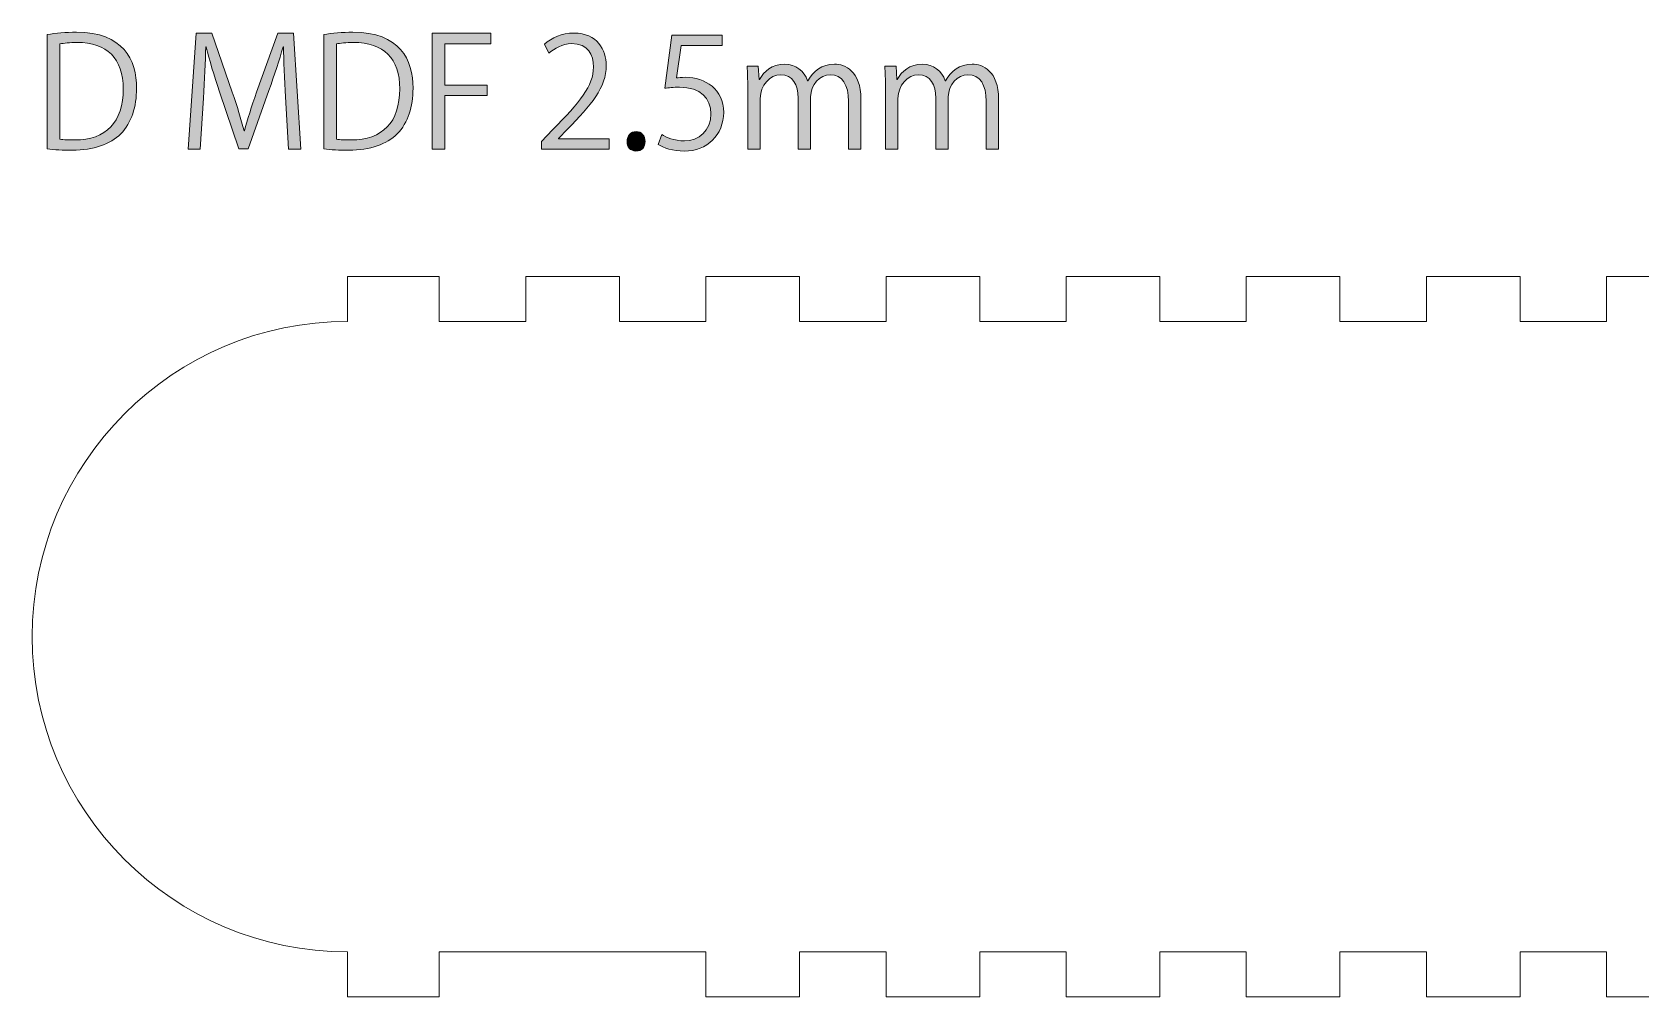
# Model space of a CAD drawing. Header units: inches. Extents: x -59 to 469, y 3 to 300.
# Drawn here: x -57.2 to 32.1, y 2.9 to 56.4 of the extents above; entities that cross this region are included whole.
import ezdxf

# ---------------------------------------------------------------- set-up
doc = ezdxf.new("R2010")
doc.units = ezdxf.units.IN
doc.header["$MEASUREMENT"] = 0
doc.layers.add('レイヤー 1', color=7, linetype='Continuous')

# ---------------------------------------------------------------- blocks, each defined once
blk = doc.blocks.new('block 5')
at = {"layer": 'レイヤー 1', "color": 1, "lineweight": 9, "true_color": 0xff0000}
blk.add_open_spline([(85.283, 40.355), (85.283, 40.355), (85.283, 42.855), (85.283, 42.855), (85.283, 42.855), (80.183, 42.855), (80.183, 42.855), (80.183, 42.855), (80.183, 40.355), (80.183, 40.355), (80.183, 40.355), (65.383, 40.355), (65.383, 40.355), (65.383, 40.355), (65.383, 42.855), (65.383, 42.855), (65.383, 42.855), (60.183, 42.855), (60.183, 42.855), (60.183, 42.855), (60.183, 40.355), (60.183, 40.355), (60.183, 40.355), (55.383, 40.355), (55.383, 40.355), (55.383, 40.355), (55.383, 42.855), (55.383, 42.855), (55.383, 42.855), (50.184, 42.855), (50.184, 42.855), (50.184, 42.855), (50.184, 40.355), (50.184, 40.355), (50.184, 40.355), (45.384, 40.355), (45.384, 40.355), (45.384, 40.355), (45.384, 42.855), (45.384, 42.855), (45.384, 42.855), (40.184, 42.855), (40.184, 42.855), (40.184, 42.855), (40.184, 40.355), (40.184, 40.355), (40.184, 40.355), (35.384, 40.355), (35.384, 40.355), (35.384, 40.355), (35.384, 42.855), (35.384, 42.855), (35.384, 42.855), (30.184, 42.855), (30.184, 42.855), (30.184, 42.855), (30.184, 40.355), (30.184, 40.355), (30.184, 40.355), (25.384, 40.355), (25.384, 40.355), (25.384, 40.355), (25.384, 42.855), (25.384, 42.855), (25.384, 42.855), (20.184, 42.855), (20.184, 42.855), (20.184, 42.855), (20.184, 40.355), (20.184, 40.355), (20.184, 40.355), (15.384, 40.355), (15.384, 40.355), (15.384, 40.355), (15.384, 42.855), (15.384, 42.855), (15.384, 42.855), (10.185, 42.855), (10.185, 42.855), (10.185, 42.855), (10.185, 40.355), (10.185, 40.355), (10.185, 40.355), (5.385, 40.355), (5.385, 40.355), (5.385, 40.355), (5.385, 42.855), (5.385, 42.855), (5.385, 42.855), (0.185, 42.855), (0.185, 42.855), (0.185, 42.855), (0.185, 40.355), (0.185, 40.355), (0.185, 40.355), (-4.615, 40.355), (-4.615, 40.355), (-4.615, 40.355), (-4.615, 42.855), (-4.615, 42.855), (-4.615, 42.855), (-9.815, 42.855), (-9.815, 42.855), (-9.815, 42.855), (-9.815, 40.355), (-9.815, 40.355), (-9.815, 40.355), (-14.615, 40.355), (-14.615, 40.355), (-14.615, 40.355), (-14.615, 42.855), (-14.615, 42.855), (-14.615, 42.855), (-19.814, 42.855), (-19.814, 42.855), (-19.814, 42.855), (-19.814, 40.355), (-19.814, 40.355), (-19.814, 40.355), (-24.615, 40.355), (-24.615, 40.355), (-24.615, 40.355), (-24.615, 42.855), (-24.615, 42.855), (-24.615, 42.855), (-29.814, 42.855), (-29.814, 42.855), (-29.814, 42.855), (-29.814, 40.355), (-29.814, 40.355), (-29.814, 40.355), (-34.614, 40.355), (-34.614, 40.355), (-34.614, 40.355), (-34.614, 42.855), (-34.614, 42.855), (-34.614, 42.855), (-39.717, 42.855), (-39.717, 42.855), (-39.717, 42.855), (-39.717, 40.355), (-39.717, 40.355), (-49.382, 40.355), (-57.217, 32.52), (-57.217, 22.855), (-57.217, 13.19), (-49.382, 5.355), (-39.717, 5.355), (-39.717, 5.355), (-39.717, 2.855), (-39.717, 2.855), (-39.717, 2.855), (-34.614, 2.855), (-34.614, 2.855), (-34.614, 2.855), (-34.614, 5.355), (-34.614, 5.355), (-34.614, 5.355), (-19.814, 5.355), (-19.814, 5.355), (-19.814, 5.355), (-19.814, 2.855), (-19.814, 2.855), (-19.814, 2.855), (-14.615, 2.855), (-14.615, 2.855), (-14.615, 2.855), (-14.615, 5.355), (-14.615, 5.355), (-14.615, 5.355), (-9.815, 5.355), (-9.815, 5.355), (-9.815, 5.355), (-9.815, 2.855), (-9.815, 2.855), (-9.815, 2.855), (-4.615, 2.855), (-4.615, 2.855), (-4.615, 2.855), (-4.615, 5.355), (-4.615, 5.355), (-4.615, 5.355), (0.185, 5.355), (0.185, 5.355), (0.185, 5.355), (0.185, 2.855), (0.185, 2.855), (0.185, 2.855), (5.385, 2.855), (5.385, 2.855), (5.385, 2.855), (5.385, 5.355), (5.385, 5.355), (5.385, 5.355), (10.185, 5.355), (10.185, 5.355), (10.185, 5.355), (10.185, 2.855), (10.185, 2.855), (10.185, 2.855), (15.384, 2.855), (15.384, 2.855), (15.384, 2.855), (15.384, 5.355), (15.384, 5.355), (15.384, 5.355), (20.184, 5.355), (20.184, 5.355), (20.184, 5.355), (20.184, 2.855), (20.184, 2.855), (20.184, 2.855), (25.384, 2.855), (25.384, 2.855), (25.384, 2.855), (25.384, 5.355), (25.384, 5.355), (25.384, 5.355), (30.184, 5.355), (30.184, 5.355), (30.184, 5.355), (30.184, 2.855), (30.184, 2.855), (30.184, 2.855), (35.384, 2.855), (35.384, 2.855), (35.384, 2.855), (35.384, 5.355), (35.384, 5.355), (35.384, 5.355), (40.184, 5.355), (40.184, 5.355), (40.184, 5.355), (40.184, 2.855), (40.184, 2.855), (40.184, 2.855), (45.384, 2.855), (45.384, 2.855), (45.384, 2.855), (45.384, 5.355), (45.384, 5.355), (45.384, 5.355), (50.184, 5.355), (50.184, 5.355), (50.184, 5.355), (50.184, 2.855), (50.184, 2.855), (50.184, 2.855), (55.383, 2.855), (55.383, 2.855), (55.383, 2.855), (55.383, 5.355), (55.383, 5.355), (55.383, 5.355), (60.183, 5.355), (60.183, 5.355), (60.183, 5.355), (60.183, 2.855), (60.183, 2.855), (60.183, 2.855), (65.383, 2.855), (65.383, 2.855), (65.383, 2.855), (65.383, 5.355), (65.383, 5.355), (65.383, 5.355), (70.183, 5.355), (70.183, 5.355), (70.183, 5.355), (70.183, 2.855), (70.183, 2.855), (70.183, 2.855), (75.383, 2.855), (75.383, 2.855), (75.383, 2.855), (75.383, 5.355), (75.383, 5.355), (75.383, 5.355), (80.183, 5.355), (80.183, 5.355), (80.183, 5.355), (80.183, 2.855), (80.183, 2.855), (80.183, 2.855), (85.283, 2.855), (85.283, 2.855), (85.283, 2.855), (85.283, 5.355), (85.283, 5.355), (94.948, 5.355), (102.783, 13.19), (102.783, 22.855), (102.783, 32.52), (94.948, 40.355), (85.283, 40.355)], degree=3, knots=[0, 0, 0, 0, 1, 1, 1, 2, 2, 2, 3, 3, 3, 4, 4, 4, 5, 5, 5, 6, 6, 6, 7, 7, 7, 8, 8, 8, 9, 9, 9, 10, 10, 10, 11, 11, 11, 12, 12, 12, 13, 13, 13, 14, 14, 14, 15, 15, 15, 16, 16, 16, 17, 17, 17, 18, 18, 18, 19, 19, 19, 20, 20, 20, 21, 21, 21, 22, 22, 22, 23, 23, 23, 24, 24, 24, 25, 25, 25, 26, 26, 26, 27, 27, 27, 28, 28, 28, 29, 29, 29, 30, 30, 30, 31, 31, 31, 32, 32, 32, 33, 33, 33, 34, 34, 34, 35, 35, 35, 36, 36, 36, 37, 37, 37, 38, 38, 38, 39, 39, 39, 40, 40, 40, 41, 41, 41, 42, 42, 42, 43, 43, 43, 44, 44, 44, 45, 45, 45, 46, 46, 46, 47, 47, 47, 48, 48, 48, 49, 49, 49, 50, 50, 50, 51, 51, 51, 52, 52, 52, 53, 53, 53, 54, 54, 54, 55, 55, 55, 56, 56, 56, 57, 57, 57, 58, 58, 58, 59, 59, 59, 60, 60, 60, 61, 61, 61, 62, 62, 62, 63, 63, 63, 64, 64, 64, 65, 65, 65, 66, 66, 66, 67, 67, 67, 68, 68, 68, 69, 69, 69, 70, 70, 70, 71, 71, 71, 72, 72, 72, 73, 73, 73, 74, 74, 74, 75, 75, 75, 76, 76, 76, 77, 77, 77, 78, 78, 78, 79, 79, 79, 80, 80, 80, 81, 81, 81, 82, 82, 82, 83, 83, 83, 84, 84, 84, 85, 85, 85, 86, 86, 86, 87, 87, 87, 88, 88, 88, 89, 89, 89, 90, 90, 90, 91, 91, 91, 92, 92, 92, 93, 93, 93, 94, 94, 94, 95, 95, 95, 96, 96, 96, 97, 97, 97, 98, 98, 98, 98], dxfattribs=at)
blk = doc.blocks.new('block 4')
at = {"layer": 'レイヤー 1'}
blk.add_blockref('block 5', (0, 0), dxfattribs=at)
blk = doc.blocks.new('block 127')
at = {"layer": 'レイヤー 1', "true_color": 0xffffff}
h = blk.add_hatch(color=7, dxfattribs=at)
h.dxf.hatch_style = 2
edge = h.paths.add_edge_path()
edge.add_spline(control_points=[(-56.384, 56.282), (-55.91, 56.358), (-55.359, 56.418), (-54.758, 56.418), (-52.167, 56.418), (-51.422, 54.885), (-51.422, 53.301), (-51.422, 52.277), (-51.693, 51.405), (-52.303, 50.77), (-52.87, 50.186), (-53.81, 49.864), (-54.987, 49.864), (-55.52, 49.864), (-55.977, 49.881), (-56.384, 49.931), (-56.384, 49.931), (-56.384, 56.282), (-56.384, 56.282)], knot_values=[0, 0, 0, 0, 1, 1, 1, 2, 2, 2, 3, 3, 3, 4, 4, 4, 5, 5, 5, 6, 6, 6, 6], degree=3, periodic=1)
edge = h.paths.add_edge_path()
edge.add_spline(control_points=[(-55.681, 50.473), (-55.469, 50.44), (-55.165, 50.431), (-54.86, 50.431), (-53.115, 50.431), (-52.159, 51.422), (-52.159, 53.268), (-52.159, 54.944), (-53.056, 55.85), (-54.733, 55.85), (-55.139, 55.85), (-55.461, 55.808), (-55.681, 55.765), (-55.681, 55.765), (-55.681, 50.473), (-55.681, 50.473)], knot_values=[0, 0, 0, 0, 1, 1, 1, 2, 2, 2, 3, 3, 3, 4, 4, 4, 5, 5, 5, 5], degree=3, periodic=1)
h = blk.add_hatch(color=7, dxfattribs=at)
h.dxf.hatch_style = 2
edge = h.paths.add_edge_path()
edge.add_spline(control_points=[(-42.295, 49.915), (-42.295, 49.915), (-42.989, 49.915), (-42.989, 49.915), (-42.989, 49.915), (-43.15, 52.819), (-43.15, 52.819), (-43.201, 53.742), (-43.269, 54.936), (-43.26, 55.596), (-43.26, 55.596), (-43.286, 55.596), (-43.286, 55.596), (-43.497, 54.868), (-43.76, 54.072), (-44.073, 53.175), (-44.073, 53.175), (-45.225, 49.94), (-45.225, 49.94), (-45.225, 49.94), (-45.741, 49.94), (-45.741, 49.94), (-45.741, 49.94), (-46.817, 53.107), (-46.817, 53.107), (-47.13, 54.038), (-47.375, 54.851), (-47.553, 55.596), (-47.553, 55.596), (-47.579, 55.596), (-47.579, 55.596), (-47.596, 54.809), (-47.646, 53.742), (-47.706, 52.751), (-47.706, 52.751), (-47.884, 49.915), (-47.884, 49.915), (-47.884, 49.915), (-48.552, 49.915), (-48.552, 49.915), (-48.552, 49.915), (-48.104, 56.367), (-48.104, 56.367), (-48.104, 56.367), (-47.24, 56.367), (-47.24, 56.367), (-47.24, 56.367), (-46.105, 53.09), (-46.105, 53.09), (-45.834, 52.286), (-45.623, 51.6), (-45.453, 50.931), (-45.453, 50.931), (-45.428, 50.931), (-45.428, 50.931), (-45.267, 51.583), (-45.047, 52.26), (-44.759, 53.09), (-44.759, 53.09), (-43.582, 56.367), (-43.582, 56.367), (-43.582, 56.367), (-42.701, 56.367), (-42.701, 56.367), (-42.701, 56.367), (-42.295, 49.915), (-42.295, 49.915)], knot_values=[0, 0, 0, 0, 1, 1, 1, 2, 2, 2, 3, 3, 3, 4, 4, 4, 5, 5, 5, 6, 6, 6, 7, 7, 7, 8, 8, 8, 9, 9, 9, 10, 10, 10, 11, 11, 11, 12, 12, 12, 13, 13, 13, 14, 14, 14, 15, 15, 15, 16, 16, 16, 17, 17, 17, 18, 18, 18, 19, 19, 19, 20, 20, 20, 21, 21, 21, 22, 22, 22, 22], degree=3, periodic=1)
h = blk.add_hatch(color=7, dxfattribs=at)
h.dxf.hatch_style = 2
edge = h.paths.add_edge_path()
edge.add_spline(control_points=[(-41.034, 56.282), (-40.56, 56.358), (-40.009, 56.418), (-39.408, 56.418), (-36.817, 56.418), (-36.072, 54.885), (-36.072, 53.301), (-36.072, 52.277), (-36.343, 51.405), (-36.953, 50.77), (-37.52, 50.186), (-38.46, 49.864), (-39.637, 49.864), (-40.17, 49.864), (-40.627, 49.881), (-41.034, 49.931), (-41.034, 49.931), (-41.034, 56.282), (-41.034, 56.282)], knot_values=[0, 0, 0, 0, 1, 1, 1, 2, 2, 2, 3, 3, 3, 4, 4, 4, 5, 5, 5, 6, 6, 6, 6], degree=3, periodic=1)
edge = h.paths.add_edge_path()
edge.add_spline(control_points=[(-40.331, 50.473), (-40.12, 50.44), (-39.815, 50.431), (-39.51, 50.431), (-37.765, 50.431), (-36.809, 51.422), (-36.809, 53.268), (-36.809, 54.944), (-37.706, 55.85), (-39.383, 55.85), (-39.789, 55.85), (-40.111, 55.808), (-40.331, 55.765), (-40.331, 55.765), (-40.331, 50.473), (-40.331, 50.473)], knot_values=[0, 0, 0, 0, 1, 1, 1, 2, 2, 2, 3, 3, 3, 4, 4, 4, 5, 5, 5, 5], degree=3, periodic=1)
h = blk.add_hatch(color=7, dxfattribs=at)
h.dxf.hatch_style = 2
h.paths.add_polyline_path([(-35.006, 49.915), (-35.006, 56.367), (-31.754, 56.367), (-31.754, 55.774), (-34.303, 55.774), (-34.303, 53.479), (-31.957, 53.479), (-31.957, 52.895), (-34.303, 52.895), (-34.303, 49.915)])
h = blk.add_hatch(color=7, dxfattribs=at)
h.dxf.hatch_style = 2
edge = h.paths.add_edge_path()
edge.add_spline(control_points=[(-25.193, 49.915), (-25.193, 49.915), (-28.944, 49.915), (-28.944, 49.915), (-28.944, 49.915), (-28.944, 50.346), (-28.944, 50.346), (-28.944, 50.346), (-28.326, 50.998), (-28.326, 50.998), (-26.818, 52.523), (-26.056, 53.445), (-26.056, 54.478), (-26.056, 55.156), (-26.353, 55.783), (-27.267, 55.783), (-27.775, 55.783), (-28.232, 55.503), (-28.537, 55.258), (-28.537, 55.258), (-28.774, 55.749), (-28.774, 55.749), (-28.385, 56.096), (-27.809, 56.367), (-27.132, 56.367), (-25.853, 56.367), (-25.345, 55.435), (-25.345, 54.563), (-25.345, 53.369), (-26.183, 52.353), (-27.496, 51.033), (-27.496, 51.033), (-27.995, 50.508), (-27.995, 50.508), (-27.995, 50.508), (-27.995, 50.49), (-27.995, 50.49), (-27.995, 50.49), (-25.193, 50.49), (-25.193, 50.49), (-25.193, 50.49), (-25.193, 49.915), (-25.193, 49.915)], knot_values=[0, 0, 0, 0, 1, 1, 1, 2, 2, 2, 3, 3, 3, 4, 4, 4, 5, 5, 5, 6, 6, 6, 7, 7, 7, 8, 8, 8, 9, 9, 9, 10, 10, 10, 11, 11, 11, 12, 12, 12, 13, 13, 13, 14, 14, 14, 14], degree=3, periodic=1)
h = blk.add_hatch(color=7, dxfattribs=at)
h.dxf.hatch_style = 2
edge = h.paths.add_edge_path()
edge.add_spline(control_points=[(-18.911, 56.257), (-18.911, 56.257), (-18.911, 55.672), (-18.911, 55.672), (-18.911, 55.672), (-21.188, 55.672), (-21.188, 55.672), (-21.188, 55.672), (-21.451, 53.878), (-21.451, 53.878), (-21.315, 53.894), (-21.18, 53.911), (-20.96, 53.911), (-19.834, 53.911), (-18.826, 53.242), (-18.826, 51.964), (-18.826, 50.711), (-19.757, 49.813), (-21.011, 49.813), (-21.646, 49.813), (-22.179, 49.999), (-22.467, 50.186), (-22.467, 50.186), (-22.264, 50.736), (-22.264, 50.736), (-22.027, 50.575), (-21.561, 50.38), (-21.011, 50.38), (-20.215, 50.38), (-19.529, 50.964), (-19.537, 51.879), (-19.537, 52.751), (-20.096, 53.361), (-21.282, 53.361), (-21.62, 53.361), (-21.883, 53.335), (-22.094, 53.301), (-22.094, 53.301), (-21.697, 56.257), (-21.697, 56.257), (-21.697, 56.257), (-18.911, 56.257), (-18.911, 56.257)], knot_values=[0, 0, 0, 0, 1, 1, 1, 2, 2, 2, 3, 3, 3, 4, 4, 4, 5, 5, 5, 6, 6, 6, 7, 7, 7, 8, 8, 8, 9, 9, 9, 10, 10, 10, 11, 11, 11, 12, 12, 12, 13, 13, 13, 14, 14, 14, 14], degree=3, periodic=1)
h = blk.add_hatch(color=7, dxfattribs=at)
h.dxf.hatch_style = 2
edge = h.paths.add_edge_path()
edge.add_spline(control_points=[(-11.206, 49.915), (-11.206, 49.915), (-11.9, 49.915), (-11.9, 49.915), (-11.9, 49.915), (-11.9, 52.582), (-11.9, 52.582), (-11.9, 53.479), (-12.222, 54.055), (-12.916, 54.055), (-13.484, 54.055), (-14, 53.522), (-14, 52.819), (-14, 52.819), (-14, 49.915), (-14, 49.915), (-14, 49.915), (-14.695, 49.915), (-14.695, 49.915), (-14.695, 49.915), (-14.695, 52.76), (-14.695, 52.76), (-14.695, 53.496), (-15.008, 54.055), (-15.66, 54.055), (-16.261, 54.055), (-16.794, 53.462), (-16.794, 52.743), (-16.794, 52.743), (-16.794, 49.915), (-16.794, 49.915), (-16.794, 49.915), (-17.489, 49.915), (-17.489, 49.915), (-17.489, 49.915), (-17.489, 53.344), (-17.489, 53.344), (-17.489, 53.818), (-17.506, 54.157), (-17.523, 54.538), (-17.523, 54.538), (-16.904, 54.538), (-16.904, 54.538), (-16.904, 54.538), (-16.862, 53.793), (-16.862, 53.793), (-16.862, 53.793), (-16.837, 53.793), (-16.837, 53.793), (-16.583, 54.241), (-16.159, 54.64), (-15.431, 54.64), (-14.83, 54.64), (-14.364, 54.267), (-14.17, 53.716), (-14.17, 53.716), (-14.153, 53.716), (-14.153, 53.716), (-13.848, 54.267), (-13.382, 54.64), (-12.671, 54.64), (-12.103, 54.64), (-11.206, 54.275), (-11.206, 52.692), (-11.206, 52.692), (-11.206, 49.915), (-11.206, 49.915)], knot_values=[0, 0, 0, 0, 1, 1, 1, 2, 2, 2, 3, 3, 3, 4, 4, 4, 5, 5, 5, 6, 6, 6, 7, 7, 7, 8, 8, 8, 9, 9, 9, 10, 10, 10, 11, 11, 11, 12, 12, 12, 13, 13, 13, 14, 14, 14, 15, 15, 15, 16, 16, 16, 17, 17, 17, 18, 18, 18, 19, 19, 19, 20, 20, 20, 21, 21, 21, 22, 22, 22, 22], degree=3, periodic=1)
h = blk.add_hatch(color=7, dxfattribs=at)
h.dxf.hatch_style = 2
edge = h.paths.add_edge_path()
edge.add_spline(control_points=[(-3.561, 49.915), (-3.561, 49.915), (-4.255, 49.915), (-4.255, 49.915), (-4.255, 49.915), (-4.255, 52.582), (-4.255, 52.582), (-4.255, 53.479), (-4.577, 54.055), (-5.271, 54.055), (-5.838, 54.055), (-6.355, 53.522), (-6.355, 52.819), (-6.355, 52.819), (-6.355, 49.915), (-6.355, 49.915), (-6.355, 49.915), (-7.049, 49.915), (-7.049, 49.915), (-7.049, 49.915), (-7.049, 52.76), (-7.049, 52.76), (-7.049, 53.496), (-7.362, 54.055), (-8.014, 54.055), (-8.616, 54.055), (-9.149, 53.462), (-9.149, 52.743), (-9.149, 52.743), (-9.149, 49.915), (-9.149, 49.915), (-9.149, 49.915), (-9.843, 49.915), (-9.843, 49.915), (-9.843, 49.915), (-9.843, 53.344), (-9.843, 53.344), (-9.843, 53.818), (-9.86, 54.157), (-9.877, 54.538), (-9.877, 54.538), (-9.259, 54.538), (-9.259, 54.538), (-9.259, 54.538), (-9.217, 53.793), (-9.217, 53.793), (-9.217, 53.793), (-9.191, 53.793), (-9.191, 53.793), (-8.937, 54.241), (-8.514, 54.64), (-7.786, 54.64), (-7.185, 54.64), (-6.719, 54.267), (-6.524, 53.716), (-6.524, 53.716), (-6.507, 53.716), (-6.507, 53.716), (-6.202, 54.267), (-5.737, 54.64), (-5.025, 54.64), (-4.458, 54.64), (-3.561, 54.275), (-3.561, 52.692), (-3.561, 52.692), (-3.561, 49.915), (-3.561, 49.915)], knot_values=[0, 0, 0, 0, 1, 1, 1, 2, 2, 2, 3, 3, 3, 4, 4, 4, 5, 5, 5, 6, 6, 6, 7, 7, 7, 8, 8, 8, 9, 9, 9, 10, 10, 10, 11, 11, 11, 12, 12, 12, 13, 13, 13, 14, 14, 14, 15, 15, 15, 16, 16, 16, 17, 17, 17, 18, 18, 18, 19, 19, 19, 20, 20, 20, 21, 21, 21, 22, 22, 22, 22], degree=3, periodic=1)
h = blk.add_hatch(color=7, dxfattribs=at)
h.dxf.hatch_style = 2
edge = h.paths.add_edge_path()
edge.add_spline(control_points=[(-24.194, 50.346), (-24.194, 50.668), (-23.982, 50.897), (-23.686, 50.897), (-23.39, 50.897), (-23.186, 50.668), (-23.186, 50.346), (-23.186, 50.042), (-23.381, 49.813), (-23.695, 49.813), (-24.016, 49.813), (-24.194, 50.067), (-24.194, 50.346)], knot_values=[0, 0, 0, 0, 1, 1, 1, 2, 2, 2, 3, 3, 3, 4, 4, 4, 4], degree=3, periodic=1)
at = {"layer": 'レイヤー 1', "lineweight": 0}
blk.add_lwpolyline([(-35.006, 49.915), (-35.006, 56.367), (-31.754, 56.367), (-31.754, 55.774), (-34.303, 55.774), (-34.303, 53.479), (-31.957, 53.479), (-31.957, 52.895), (-34.303, 52.895), (-34.303, 49.915), (-35.006, 49.915)], dxfattribs=at)
for points, knots in [([(-56.384, 56.282), (-55.91, 56.358), (-55.359, 56.418), (-54.758, 56.418), (-52.167, 56.418), (-51.422, 54.885), (-51.422, 53.301), (-51.422, 52.277), (-51.693, 51.405), (-52.303, 50.77), (-52.87, 50.186), (-53.81, 49.864), (-54.987, 49.864), (-55.52, 49.864), (-55.977, 49.881), (-56.384, 49.931), (-56.384, 49.931), (-56.384, 56.282), (-56.384, 56.282)], [0, 0, 0, 0, 1, 1, 1, 2, 2, 2, 3, 3, 3, 4, 4, 4, 5, 5, 5, 6, 6, 6, 6]), ([(-42.295, 49.915), (-42.295, 49.915), (-42.989, 49.915), (-42.989, 49.915), (-42.989, 49.915), (-43.15, 52.819), (-43.15, 52.819), (-43.201, 53.742), (-43.269, 54.936), (-43.26, 55.596), (-43.26, 55.596), (-43.286, 55.596), (-43.286, 55.596), (-43.497, 54.868), (-43.76, 54.072), (-44.073, 53.175), (-44.073, 53.175), (-45.225, 49.94), (-45.225, 49.94), (-45.225, 49.94), (-45.741, 49.94), (-45.741, 49.94), (-45.741, 49.94), (-46.817, 53.107), (-46.817, 53.107), (-47.13, 54.038), (-47.375, 54.851), (-47.553, 55.596), (-47.553, 55.596), (-47.579, 55.596), (-47.579, 55.596), (-47.596, 54.809), (-47.646, 53.742), (-47.706, 52.751), (-47.706, 52.751), (-47.884, 49.915), (-47.884, 49.915), (-47.884, 49.915), (-48.552, 49.915), (-48.552, 49.915), (-48.552, 49.915), (-48.104, 56.367), (-48.104, 56.367), (-48.104, 56.367), (-47.24, 56.367), (-47.24, 56.367), (-47.24, 56.367), (-46.105, 53.09), (-46.105, 53.09), (-45.834, 52.286), (-45.623, 51.6), (-45.453, 50.931), (-45.453, 50.931), (-45.428, 50.931), (-45.428, 50.931), (-45.267, 51.583), (-45.047, 52.26), (-44.759, 53.09), (-44.759, 53.09), (-43.582, 56.367), (-43.582, 56.367), (-43.582, 56.367), (-42.701, 56.367), (-42.701, 56.367), (-42.701, 56.367), (-42.295, 49.915), (-42.295, 49.915)], [0, 0, 0, 0, 1, 1, 1, 2, 2, 2, 3, 3, 3, 4, 4, 4, 5, 5, 5, 6, 6, 6, 7, 7, 7, 8, 8, 8, 9, 9, 9, 10, 10, 10, 11, 11, 11, 12, 12, 12, 13, 13, 13, 14, 14, 14, 15, 15, 15, 16, 16, 16, 17, 17, 17, 18, 18, 18, 19, 19, 19, 20, 20, 20, 21, 21, 21, 22, 22, 22, 22]), ([(-41.034, 56.282), (-40.56, 56.358), (-40.009, 56.418), (-39.408, 56.418), (-36.817, 56.418), (-36.072, 54.885), (-36.072, 53.301), (-36.072, 52.277), (-36.343, 51.405), (-36.953, 50.77), (-37.52, 50.186), (-38.46, 49.864), (-39.637, 49.864), (-40.17, 49.864), (-40.627, 49.881), (-41.034, 49.931), (-41.034, 49.931), (-41.034, 56.282), (-41.034, 56.282)], [0, 0, 0, 0, 1, 1, 1, 2, 2, 2, 3, 3, 3, 4, 4, 4, 5, 5, 5, 6, 6, 6, 6]), ([(-25.193, 49.915), (-25.193, 49.915), (-28.944, 49.915), (-28.944, 49.915), (-28.944, 49.915), (-28.944, 50.346), (-28.944, 50.346), (-28.944, 50.346), (-28.326, 50.998), (-28.326, 50.998), (-26.818, 52.523), (-26.056, 53.445), (-26.056, 54.478), (-26.056, 55.156), (-26.353, 55.783), (-27.267, 55.783), (-27.775, 55.783), (-28.232, 55.503), (-28.537, 55.258), (-28.537, 55.258), (-28.774, 55.749), (-28.774, 55.749), (-28.385, 56.096), (-27.809, 56.367), (-27.132, 56.367), (-25.853, 56.367), (-25.345, 55.435), (-25.345, 54.563), (-25.345, 53.369), (-26.183, 52.353), (-27.496, 51.033), (-27.496, 51.033), (-27.995, 50.508), (-27.995, 50.508), (-27.995, 50.508), (-27.995, 50.49), (-27.995, 50.49), (-27.995, 50.49), (-25.193, 50.49), (-25.193, 50.49), (-25.193, 50.49), (-25.193, 49.915), (-25.193, 49.915)], [0, 0, 0, 0, 1, 1, 1, 2, 2, 2, 3, 3, 3, 4, 4, 4, 5, 5, 5, 6, 6, 6, 7, 7, 7, 8, 8, 8, 9, 9, 9, 10, 10, 10, 11, 11, 11, 12, 12, 12, 13, 13, 13, 14, 14, 14, 14]), ([(-55.681, 50.473), (-55.469, 50.44), (-55.165, 50.431), (-54.86, 50.431), (-53.115, 50.431), (-52.159, 51.422), (-52.159, 53.268), (-52.159, 54.944), (-53.056, 55.85), (-54.733, 55.85), (-55.139, 55.85), (-55.461, 55.808), (-55.681, 55.765), (-55.681, 55.765), (-55.681, 50.473), (-55.681, 50.473)], [0, 0, 0, 0, 1, 1, 1, 2, 2, 2, 3, 3, 3, 4, 4, 4, 5, 5, 5, 5]), ([(-40.331, 50.473), (-40.12, 50.44), (-39.815, 50.431), (-39.51, 50.431), (-37.765, 50.431), (-36.809, 51.422), (-36.809, 53.268), (-36.809, 54.944), (-37.706, 55.85), (-39.383, 55.85), (-39.789, 55.85), (-40.111, 55.808), (-40.331, 55.765), (-40.331, 55.765), (-40.331, 50.473), (-40.331, 50.473)], [0, 0, 0, 0, 1, 1, 1, 2, 2, 2, 3, 3, 3, 4, 4, 4, 5, 5, 5, 5]), ([(-18.911, 56.257), (-18.911, 56.257), (-18.911, 55.672), (-18.911, 55.672), (-18.911, 55.672), (-21.188, 55.672), (-21.188, 55.672), (-21.188, 55.672), (-21.451, 53.878), (-21.451, 53.878), (-21.315, 53.894), (-21.18, 53.911), (-20.96, 53.911), (-19.834, 53.911), (-18.826, 53.242), (-18.826, 51.964), (-18.826, 50.711), (-19.757, 49.813), (-21.011, 49.813), (-21.646, 49.813), (-22.179, 49.999), (-22.467, 50.186), (-22.467, 50.186), (-22.264, 50.736), (-22.264, 50.736), (-22.027, 50.575), (-21.561, 50.38), (-21.011, 50.38), (-20.215, 50.38), (-19.529, 50.964), (-19.537, 51.879), (-19.537, 52.751), (-20.096, 53.361), (-21.282, 53.361), (-21.62, 53.361), (-21.883, 53.335), (-22.094, 53.301), (-22.094, 53.301), (-21.697, 56.257), (-21.697, 56.257), (-21.697, 56.257), (-18.911, 56.257), (-18.911, 56.257)], [0, 0, 0, 0, 1, 1, 1, 2, 2, 2, 3, 3, 3, 4, 4, 4, 5, 5, 5, 6, 6, 6, 7, 7, 7, 8, 8, 8, 9, 9, 9, 10, 10, 10, 11, 11, 11, 12, 12, 12, 13, 13, 13, 14, 14, 14, 14]), ([(-11.206, 49.915), (-11.206, 49.915), (-11.9, 49.915), (-11.9, 49.915), (-11.9, 49.915), (-11.9, 52.582), (-11.9, 52.582), (-11.9, 53.479), (-12.222, 54.055), (-12.916, 54.055), (-13.484, 54.055), (-14, 53.522), (-14, 52.819), (-14, 52.819), (-14, 49.915), (-14, 49.915), (-14, 49.915), (-14.695, 49.915), (-14.695, 49.915), (-14.695, 49.915), (-14.695, 52.76), (-14.695, 52.76), (-14.695, 53.496), (-15.008, 54.055), (-15.66, 54.055), (-16.261, 54.055), (-16.794, 53.462), (-16.794, 52.743), (-16.794, 52.743), (-16.794, 49.915), (-16.794, 49.915), (-16.794, 49.915), (-17.489, 49.915), (-17.489, 49.915), (-17.489, 49.915), (-17.489, 53.344), (-17.489, 53.344), (-17.489, 53.818), (-17.506, 54.157), (-17.523, 54.538), (-17.523, 54.538), (-16.904, 54.538), (-16.904, 54.538), (-16.904, 54.538), (-16.862, 53.793), (-16.862, 53.793), (-16.862, 53.793), (-16.837, 53.793), (-16.837, 53.793), (-16.583, 54.241), (-16.159, 54.64), (-15.431, 54.64), (-14.83, 54.64), (-14.364, 54.267), (-14.17, 53.716), (-14.17, 53.716), (-14.153, 53.716), (-14.153, 53.716), (-13.848, 54.267), (-13.382, 54.64), (-12.671, 54.64), (-12.103, 54.64), (-11.206, 54.275), (-11.206, 52.692), (-11.206, 52.692), (-11.206, 49.915), (-11.206, 49.915)], [0, 0, 0, 0, 1, 1, 1, 2, 2, 2, 3, 3, 3, 4, 4, 4, 5, 5, 5, 6, 6, 6, 7, 7, 7, 8, 8, 8, 9, 9, 9, 10, 10, 10, 11, 11, 11, 12, 12, 12, 13, 13, 13, 14, 14, 14, 15, 15, 15, 16, 16, 16, 17, 17, 17, 18, 18, 18, 19, 19, 19, 20, 20, 20, 21, 21, 21, 22, 22, 22, 22]), ([(-3.561, 49.915), (-3.561, 49.915), (-4.255, 49.915), (-4.255, 49.915), (-4.255, 49.915), (-4.255, 52.582), (-4.255, 52.582), (-4.255, 53.479), (-4.577, 54.055), (-5.271, 54.055), (-5.838, 54.055), (-6.355, 53.522), (-6.355, 52.819), (-6.355, 52.819), (-6.355, 49.915), (-6.355, 49.915), (-6.355, 49.915), (-7.049, 49.915), (-7.049, 49.915), (-7.049, 49.915), (-7.049, 52.76), (-7.049, 52.76), (-7.049, 53.496), (-7.362, 54.055), (-8.014, 54.055), (-8.616, 54.055), (-9.149, 53.462), (-9.149, 52.743), (-9.149, 52.743), (-9.149, 49.915), (-9.149, 49.915), (-9.149, 49.915), (-9.843, 49.915), (-9.843, 49.915), (-9.843, 49.915), (-9.843, 53.344), (-9.843, 53.344), (-9.843, 53.818), (-9.86, 54.157), (-9.877, 54.538), (-9.877, 54.538), (-9.259, 54.538), (-9.259, 54.538), (-9.259, 54.538), (-9.217, 53.793), (-9.217, 53.793), (-9.217, 53.793), (-9.191, 53.793), (-9.191, 53.793), (-8.937, 54.241), (-8.514, 54.64), (-7.786, 54.64), (-7.185, 54.64), (-6.719, 54.267), (-6.524, 53.716), (-6.524, 53.716), (-6.507, 53.716), (-6.507, 53.716), (-6.202, 54.267), (-5.737, 54.64), (-5.025, 54.64), (-4.458, 54.64), (-3.561, 54.275), (-3.561, 52.692), (-3.561, 52.692), (-3.561, 49.915), (-3.561, 49.915)], [0, 0, 0, 0, 1, 1, 1, 2, 2, 2, 3, 3, 3, 4, 4, 4, 5, 5, 5, 6, 6, 6, 7, 7, 7, 8, 8, 8, 9, 9, 9, 10, 10, 10, 11, 11, 11, 12, 12, 12, 13, 13, 13, 14, 14, 14, 15, 15, 15, 16, 16, 16, 17, 17, 17, 18, 18, 18, 19, 19, 19, 20, 20, 20, 21, 21, 21, 22, 22, 22, 22]), ([(-24.194, 50.346), (-24.194, 50.668), (-23.982, 50.897), (-23.686, 50.897), (-23.39, 50.897), (-23.186, 50.668), (-23.186, 50.346), (-23.186, 50.042), (-23.381, 49.813), (-23.695, 49.813), (-24.016, 49.813), (-24.194, 50.067), (-24.194, 50.346)], [0, 0, 0, 0, 1, 1, 1, 2, 2, 2, 3, 3, 3, 4, 4, 4, 4])]:
    blk.add_open_spline(points, degree=3, knots=knots, dxfattribs=at)

msp = doc.modelspace()

# ---------------------------------------------------------------- block references
at = {"layer": 'レイヤー 1'}
for name in ['block 127', 'block 4']:
    msp.add_blockref(name, (0, 0), dxfattribs=at)

doc.saveas('drawing.dxf')
